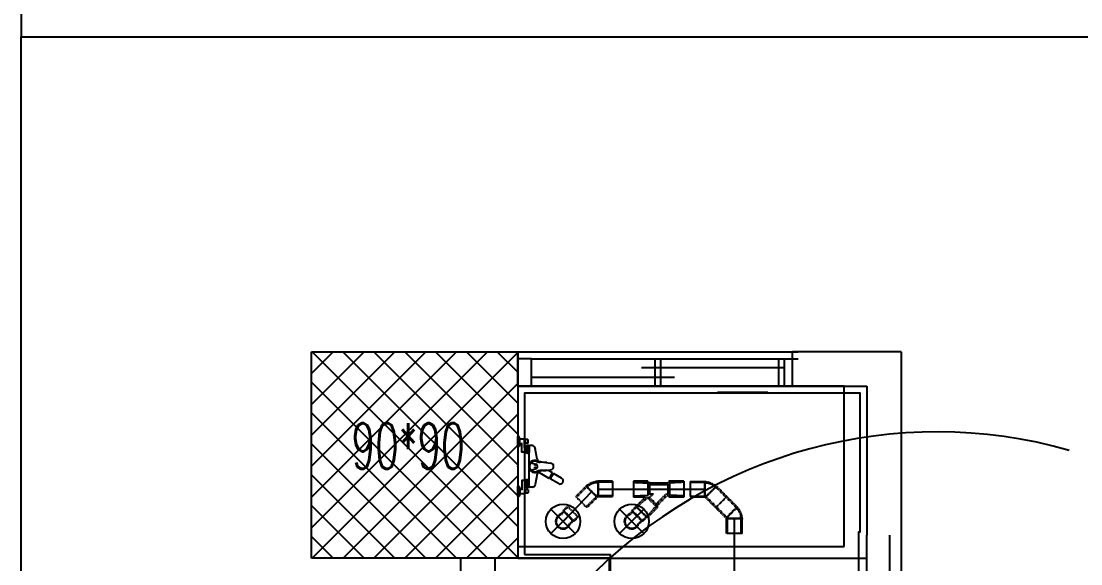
# Model space of a CAD drawing. Header units: millimetres. Extents: x 0 to 887, y -3549 to 0.
# Drawn here: x 0 to 462.7, y -1040.7 to -803.9 of the extents above; entities that cross this region are included whole.
import ezdxf
from ezdxf.enums import TextEntityAlignment as Align

# ---------------------------------------------------------------- set-up
doc = ezdxf.new("R2010")
doc.units = ezdxf.units.MM
for name, pattern in [('02_(橋尚興華城後壁段)建築外部參考_TEST$0$CENTER', [2, 1.25, -0.25, 0.25, -0.25]), ('CENTER', [2, 1.25, -0.25, 0.25, -0.25]), ('DASHED', [19.05, 12.7, -6.35]), ('HIDDEN', [0.375, 0.25, -0.125])]:
    doc.linetypes.add(name, pattern=pattern)
for name, color, linetype in [('02_(橋尚興華城後壁段)建築外部參考_TEST$0$A_建築', 8, 'Continuous'), ('02_(橋尚興華城後壁段)建築外部參考_TEST$0$A_建築_衛浴', 8, 'Continuous'), ('02_(橋尚興華城後壁段)排水底板管路外部參考$0$P_排水_配管線_WP', 30, 'Continuous'), ('02_(橋尚興華城後壁段)結構外部參考_TEST$0$B_柱', 1, 'Continuous'), ('02_(橋尚興華城後壁段)結構外部參考_TEST$0$B_樑', 41, 'DASHED'), ('03-P-另件', 51, 'HIDDEN'), ('A-A建築底圖', 8, 'Continuous'), ('P_排水_底板_落水頭', 3, 'Continuous'), ('P_排水_立管_TXT', 7, 'Continuous'), ('TOILET', 9, 'Continuous')]:
    doc.layers.add(name, color=color, linetype=linetype)
doc.styles.add('SINGLE', font='txt.shx', dxfattribs={"width": 0.6, "bigfont": 'chineset.shx'})

# ---------------------------------------------------------------- blocks, each defined once
blk = doc.blocks.new('B004')
for p, q in [((-10.61, 10.61), (10.61, -10.61)), ((-10.61, -10.61), (10.61, 10.61))]:
    blk.add_line(p, q)
blk.add_circle((0, 0), 15)
blk = doc.blocks.new('pald050')
at = {"color": 0, "linetype": 'ByBlock'}
for p, q in [((-6, -3.3), (-6, 3.3)), ((-3.5, 3.3), (-6, 3.3)), ((-3.5, 3), (-6, 3)), ((-3.5, 3.3), (-3.2, 3)), ((-3.5, -3), (-3.5, 3)), ((-3.5, 3), (-3.2, 2.7)), ((-3.2, 3), (-1.37, 3)), ((-3.2, 2.7), (-1.31, 2.7)), ((-3.2, -2.7), (-3.2, 2.7)), ((-3.5, -3), (-6, -3)), ((-3.5, -3.3), (-6, -3.3)), ((-3.5, -3), (-3.2, -2.7)), ((-3.5, -3.3), (-3.2, -3)), ((-3.2, -2.7), (-1.31, -2.7)), ((-3.2, -3), (-1.37, -3))]:
    blk.add_line(p, q, dxfattribs=at)
for radius, start, end in [(3.3, 245.38, 114.62), (3, 244.1581, 115.8419)]:
    blk.add_arc((0, 0), radius, start, end, dxfattribs=at)
blk = doc.blocks.new('*U64')
blk.add_blockref('pald050', (0, 0))
blk = doc.blocks.new('pbls050')
at = {"color": 0, "linetype": 'ByBlock'}
for p, q in [((3.25, 8.07), (-1.41, 3.41)), ((3.54, 7.78), (-0.92, 3.32)), ((8.07, 3.25), (3.25, 8.07)), ((-8, 3.41), (-1.41, 3.41)), ((-8, -3.41), (-8, 3.41)), ((-8, 3), (-1.7, 3)), ((-1.7, 3), (-1.5, 2.8)), ((-1.7, -3), (-1.7, 3)), ((-1.5, -2.8), (-1.5, 2.8)), ((3.32, -0.92), (-0.92, 3.32)), ((-0.92, 3.32), (-0.92, 3.04)), ((3.04, -0.92), (-0.92, 3.04)), ((7.78, 3.54), (3.32, -0.92)), ((8.07, 3.25), (3.61, -1.21)), ((-8, -3), (-1.7, -3)), ((-8, -3.41), (-1.7, -3.41)), ((-1.7, -3), (-1.5, -2.8)), ((3.32, -0.92), (3.04, -0.92))]:
    blk.add_line(p, q, dxfattribs=at)
for centre, radius, start, end in [((-1.28, 3.09), 0.365, 233.1364, 351.8636), ((-2.47, 5.97), 9.41, 274.7115, 310.2885), ((-1.34, 3.23), 6.03, 268.465, 316.535)]:
    blk.add_arc(centre, radius, start, end, dxfattribs=at)
blk = doc.blocks.new('*U49')
blk.add_blockref('pbls050', (0, 0))
blk = doc.blocks.new('pbyt050')
at = {"color": 0, "linetype": 'ByBlock'}
for p, q in [((-7.57, 12.52), (-12.52, 7.57)), ((-7.92, 12.16), (-3.68, 7.5)), ((-3.11, 8.06), (-7.57, 12.52)), ((-8.45, 3.5), (-12.52, 7.57)), ((-12.16, 7.92), (-7.5, 3.68)), ((-3.68, 7.5), (-7.5, 3.68)), ((-3.68, 6.5), (-6.5, 3.68)), ((-3.68, 7.5), (-3.68, 6.5)), ((-3.68, 6.5), (0.83, 1.99)), ((-3.11, 8.06), (-3.11, 7.06)), ((-3.11, 7.06), (1.16, 2.79)), ((-13.6, -3.5), (-13.6, 3.5)), ((-8.45, 3.5), (-13.6, 3.5)), ((-13.6, 3), (-7.3, 2.7)), ((-7.5, 3.68), (-6.5, 3.68)), ((-7.3, -2.7), (-7.3, 2.7)), ((-7.3, 2.7), (-6.59, 1.99)), ((-6.59, 1.99), (-4.81, 1.99)), ((-6.59, -1.99), (-6.59, 1.99)), ((-6.5, 3.68), (-4.81, 1.99)), ((0.83, 1.99), (1.39, 1.99)), ((1.16, 2.79), (1.39, 2.79)), ((2.1, 3.5), (1.39, 2.79)), ((2.1, 2.7), (1.39, 1.99)), ((1.39, -1.99), (1.39, 1.99)), ((8.4, 3.5), (2.1, 3.5)), ((8.4, 3), (2.1, 2.7)), ((2.1, -2.7), (2.1, 2.7)), ((8.4, -3.5), (8.4, 3.5)), ((-13.6, -3), (-7.3, -2.7)), ((-7.3, -3.5), (-13.6, -3.5)), ((-7.3, -2.7), (-6.59, -1.99)), ((-7.3, -3.5), (-6.59, -2.79)), ((-6.59, -1.99), (1.39, -1.99)), ((-6.59, -2.79), (1.39, -2.79)), ((2.1, -2.7), (1.39, -1.99)), ((2.1, -3.5), (1.39, -2.79)), ((8.4, -3), (2.1, -2.7)), ((8.4, -3.5), (2.1, -3.5))]:
    blk.add_line(p, q, dxfattribs=at)
blk = doc.blocks.new('*U255')
blk.add_blockref('pbyt050', (0, 0))

msp = doc.modelspace()

# ---------------------------------------------------------------- linework, layer by layer
at = {"color": 141, "true_color": 0xadddf7}
for points in [[(0, -810.69), (881.02, -810.69), (881.02, -709.77), (0, -709.77)], [(0, -810.69), (881.02, -810.69), (881.02, -1419.54), (0, -1419.54)]]:
    msp.add_lwpolyline(points, close=True, dxfattribs=at)
at = {"color": 1}
msp.add_arc((399.77, -1195.61), 212.49, 74.2007, 136.0565, dxfattribs=at)
at = {"layer": '02_(橋尚興華城後壁段)建築外部參考_TEST$0$A_建築'}
for p, q in [((126.78, -1038.16), (126.78, -948.16)), ((126.78, -948.16), (216.78, -948.16)), ((126.78, -1038.16), (126.78, -948.16)), ((126.78, -948.16), (216.78, -948.16)), ((216.78, -948.16), (216.78, -1038.16)), ((216.78, -948.16), (339.28, -948.16)), ((216.78, -948.16), (216.78, -1038.16)), ((216.78, -963.16), (216.78, -948.16)), ((216.78, -948.16), (336.78, -948.16)), ((384.28, -948.16), (336.78, -948.16)), ((336.78, -963.16), (336.78, -948.16)), ((384.28, -948.16), (336.78, -948.16)), ((336.78, -963.16), (336.78, -948.16)), ((384.28, -948.16), (384.28, -1013.16)), ((384.28, -948.16), (384.28, -1265.66)), ((222.78, -951.16), (216.78, -951.16)), ((222.78, -951.16), (216.78, -951.16)), ((222.78, -963.16), (222.78, -951.16)), ((222.78, -951.16), (333.28, -951.16)), ((222.78, -963.16), (222.78, -951.16)), ((222.78, -951.16), (330.78, -951.16)), ((276.78, -963.16), (276.78, -951.16)), ((279.28, -963.16), (279.28, -951.16)), ((330.78, -963.16), (330.78, -951.16)), ((330.78, -951.16), (336.78, -951.16)), ((333.28, -963.16), (333.28, -951.16)), ((333.28, -951.16), (339.28, -951.16)), ((330.78, -955.16), (270.78, -955.16)), ((333.28, -955.16), (273.28, -955.16)), ((222.78, -959.16), (285.28, -959.16)), ((222.78, -959.16), (282.78, -959.16)), ((216.78, -963.16), (339.28, -963.16)), ((216.78, -963.16), (222.78, -963.16)), ((359.28, -963.16), (216.78, -963.16)), ((216.78, -963.16), (216.78, -1033.16)), ((216.78, -963.16), (336.78, -963.16)), ((216.78, -963.16), (222.78, -963.16)), ((359.28, -963.16), (216.78, -963.16)), ((216.78, -963.16), (216.78, -1033.16)), ((222.78, -963.16), (333.28, -963.16)), ((222.78, -963.16), (330.78, -963.16)), ((336.78, -963.16), (330.78, -963.16)), ((339.28, -963.16), (333.28, -963.16)), ((336.78, -963.16), (369.28, -963.16)), ((336.78, -963.16), (369.28, -963.16)), ((359.28, -1033.16), (359.28, -963.16)), ((359.28, -1033.16), (359.28, -963.16)), ((369.28, -963.16), (369.28, -1028.16)), ((369.28, -963.16), (369.28, -1028.16)), ((369.28, -1265.66), (369.28, -1028.16)), ((369.28, -1265.66), (369.28, -1028.16)), ((379.28, -1265.66), (379.28, -1028.16)), ((379.28, -1265.66), (379.28, -1028.16)), ((216.78, -1033.16), (359.28, -1033.16)), ((216.78, -1033.16), (359.28, -1033.16)), ((216.78, -1038.16), (126.78, -1038.16)), ((216.78, -1038.16), (126.78, -1038.16)), ((191.78, -1038.16), (191.78, -1265.66)), ((191.78, -1038.16), (191.78, -1265.66)), ((206.78, -1038.16), (206.78, -1265.66)), ((206.78, -1038.16), (206.78, -1265.66)), ((216.78, -1038.16), (369.28, -1038.16)), ((216.78, -1038.16), (369.28, -1038.16)), ((256.78, -1038.16), (256.78, -1105.16)), ((256.78, -1038.16), (256.78, -1105.16))]:
    msp.add_line(p, q, dxfattribs=at)
at = {"layer": '02_(橋尚興華城後壁段)建築外部參考_TEST$0$A_建築', "linetype": 'Continuous', "ltscale": 0.8}
for p, q in [((126.78, -957.64), (136.25, -948.16)), ((126.78, -971.11), (149.72, -948.16)), ((126.78, -984.58), (163.19, -948.16)), ((126.78, -998.05), (176.67, -948.16)), ((126.78, -1011.52), (190.14, -948.16)), ((126.78, -1024.99), (203.61, -948.16)), ((216.78, -1037.9), (127.04, -948.16)), ((127.08, -1038.16), (216.78, -948.46)), ((216.78, -1024.43), (140.51, -948.16)), ((216.78, -1010.96), (153.98, -948.16)), ((216.78, -997.49), (167.45, -948.16)), ((216.78, -984.02), (180.92, -948.16)), ((216.78, -970.55), (194.39, -948.16)), ((216.78, -957.08), (207.86, -948.16)), ((203.57, -1038.16), (126.78, -961.37)), ((140.55, -1038.16), (216.78, -961.93)), ((190.1, -1038.16), (126.78, -974.84)), ((154.02, -1038.16), (216.78, -975.4)), ((176.63, -1038.16), (126.78, -988.31)), ((167.49, -1038.16), (216.78, -988.87)), ((163.16, -1038.16), (126.78, -1001.78)), ((180.96, -1038.16), (216.78, -1002.34)), ((149.69, -1038.16), (126.78, -1015.25)), ((194.43, -1038.16), (216.78, -1015.81)), ((136.22, -1038.16), (126.78, -1028.72)), ((207.9, -1038.16), (216.78, -1029.28))]:
    msp.add_line(p, q, dxfattribs=at)
at = {"layer": '02_(橋尚興華城後壁段)建築外部參考_TEST$0$A_建築', "ltscale": 0.8}
msp.add_line((256.78, -1038.16), (206.78, -1038.16), dxfattribs=at)
msp.add_line((256.78, -1038.16), (206.78, -1038.16), dxfattribs=at)
at = {"layer": '02_(橋尚興華城後壁段)建築外部參考_TEST$0$A_建築'}
msp.add_point((216.78, -998.16), dxfattribs=at)
at = {"layer": '02_(橋尚興華城後壁段)建築外部參考_TEST$0$A_建築_衛浴'}
for p, q in [((216.78, -989.48), (216.78, -985.05)), ((217.3, -985.05), (216.78, -985.05)), ((217.37, -989.45), (217.37, -985.08)), ((217.76, -986.23), (217.39, -985.12)), ((217.3, -989.48), (216.78, -989.48)), ((217.76, -988.3), (217.39, -989.41)), ((217.76, -988.3), (217.76, -986.23)), ((219.73, -986.23), (217.76, -986.23)), ((217.76, -988.3), (217.76, -986.23)), ((218.06, -988.3), (217.76, -988.3)), ((218.55, -991.9), (218.55, -987.82)), ((220.13, -986.31), (219.83, -986.31)), ((219.83, -989.91), (219.83, -986.33)), ((220.13, -988.22), (219.83, -988.22)), ((220.13, -988.22), (220.13, -986.31)), ((221.26, -986.47), (220.13, -986.47)), ((221.26, -988.07), (220.13, -988.07)), ((220.55, -989.34), (220.32, -989.34)), ((220.55, -992.15), (220.55, -989.19)), ((220.55, -989.34), (220.55, -992)), ((221.26, -986.47), (221.36, -986.57)), ((221.36, -987.97), (221.26, -988.07)), ((221.36, -987.97), (221.26, -988.07)), ((221.36, -987.97), (221.36, -986.57)), ((221.73, -989.19), (221.73, -989.66)), ((221.83, -989.66), (221.73, -989.66)), ((221.83, -997.15), (221.83, -989.29)), ((221.83, -989.66), (221.83, -991.68)), ((223.04, -989.1), (222.03, -989.1)), ((220.47, -992), (218.65, -992)), ((221.83, -991.68), (221.73, -991.68)), ((221.73, -991.68), (221.73, -992.15)), ((225.33, -994.97), (224.49, -990.31)), ((221.83, -1007.02), (221.83, -999.16)), ((222.61, -999.78), (224.81, -999.1)), ((230.6, -1003.39), (231.03, -1002.82)), ((230.99, -1003.62), (231.43, -1003.05)), ((231.03, -1002.82), (231.29, -1002.2)), ((231.29, -1002.2), (231.76, -1001.6)), ((231.43, -1003.05), (231.68, -1002.42)), ((231.68, -1002.42), (232.16, -1001.83)), ((231.76, -1001.6), (231.98, -1001)), ((232.16, -1001.83), (232.37, -1001.23)), ((221.83, -1004.63), (221.73, -1004.63)), ((221.83, -1006.65), (221.73, -1006.65))]:
    msp.add_line(p, q, dxfattribs=at)
at = {"layer": '02_(橋尚興華城後壁段)建築外部參考_TEST$0$A_建築_衛浴', "linetype": 'Continuous'}
for p, q in [((222.6, -996.55), (222.28, -996.55)), ((222.28, -996.55), (222.59, -996.55)), ((222.28, -996.55), (222.6, -996.55)), ((222.59, -996.55), (224.81, -997.21)), ((229.51, -996.51), (226.59, -996.31)), ((228.03, -996.3), (231.17, -996.69)), ((222.61, -999.78), (222.29, -999.78)), ((225.33, -1001.34), (224.49, -1006)), ((230.6, -1003.39), (225.63, -1000.52)), ((229.51, -999.8), (226.59, -1000.01)), ((228.03, -1000.02), (231.17, -999.62)), ((231.98, -1001), (229.87, -999.79)), ((234.57, -1005.68), (230.99, -1003.62)), ((235.95, -1003.29), (232.37, -1001.23)), ((216.78, -1011.26), (216.78, -1006.83)), ((217.3, -1006.83), (216.78, -1006.83)), ((217.37, -1011.23), (217.37, -1006.86)), ((217.76, -1008.01), (217.39, -1006.9)), ((217.76, -1008.01), (217.76, -1010.08)), ((217.76, -1010.08), (217.76, -1008.01)), ((218.06, -1008.01), (217.76, -1008.01)), ((218.55, -1004.41), (218.55, -1008.5)), ((220.55, -1004.31), (218.65, -1004.31)), ((219.83, -1006.41), (219.83, -1009.98)), ((220.13, -1008.09), (219.83, -1008.09)), ((220.13, -1008.09), (220.13, -1010)), ((221.26, -1008.25), (220.13, -1008.25)), ((220.55, -1006.97), (220.32, -1006.97)), ((220.55, -1004.16), (220.55, -1007.12)), ((221.36, -1008.35), (221.26, -1008.25)), ((221.36, -1008.35), (221.26, -1008.25)), ((221.36, -1008.35), (221.36, -1009.75)), ((221.73, -1004.63), (221.73, -1004.16)), ((221.73, -1007.12), (221.73, -1006.65)), ((223.04, -1007.22), (222.03, -1007.22)), ((224.93, -1004.03), (224.93, -1004.03)), ((217.3, -1011.26), (216.78, -1011.26)), ((217.76, -1010.08), (217.39, -1011.19)), ((219.73, -1010.08), (217.76, -1010.08)), ((220.13, -1010), (219.83, -1010)), ((221.26, -1009.85), (220.13, -1009.85)), ((221.26, -1009.85), (221.36, -1009.75))]:
    msp.add_line(p, q, dxfattribs=at)
for centre in [(221.19, -990.67), (221.19, -1005.64)]:
    msp.add_circle(centre, 0.521, dxfattribs=at)
at = {"layer": '02_(橋尚興華城後壁段)建築外部參考_TEST$0$A_建築_衛浴', "linetype": '02_(橋尚興華城後壁段)建築外部參考_TEST$0$CENTER'}
for centre in [(224.45, -997.66), (224.45, -998.65)]:
    msp.add_circle(centre, 0.148, dxfattribs=at)
at = {"layer": '02_(橋尚興華城後壁段)建築外部參考_TEST$0$A_建築_衛浴'}
for centre, radius, start, end in [((217.3, -985.15), 0.0985, 18.4349, 90), ((217.3, -989.38), 0.0985, 270, 341.5651), ((218.06, -988.79), 0.492, 0, 90), ((219.73, -986.33), 0.0985, 0, 90), ((220.32, -988.85), 0.492, 180, 270), ((221.14, -990.16), 1.13, 58.551, 121.449), ((222.03, -989.29), 0.197, 90, 180), ((223.04, -990.57), 1.48, 10.2135, 90), ((218.65, -991.9), 0.0985, 180, 270), ((221.14, -991.18), 1.13, 238.551, 301.449), ((224.29, -998.16), 2.66, 71.3616, 180), ((229.86, -981.64), 14.77, 251.3616, 262.8678), ((228.24, -994.45), 2.95, 190.2135, 206.8849)]:
    msp.add_arc(centre, radius, start, end, dxfattribs=at)
at = {"layer": '02_(橋尚興華城後壁段)建築外部參考_TEST$0$A_建築_衛浴', "linetype": 'Continuous'}
for centre, radius, start, end in [((220.89, -989.6), 0.221, 148.5322, 180), ((220.89, -989.6), 0.221, 180, 211.4678), ((221.01, -989.68), 0.362, 124.0897, 148.5322), ((221.01, -989.53), 0.362, 211.4678, 235.9103), ((221.09, -989.8), 0.503, 105.66, 124.0897), ((221.09, -989.41), 0.503, 235.9103, 254.34), ((221.14, -989.98), 0.696, 90, 105.66), ((221.14, -989.23), 0.696, 254.34, 270), ((221.14, -989.98), 0.696, 74.34, 90), ((221.14, -989.23), 0.696, 270, 285.66), ((221.19, -989.8), 0.503, 55.9103, 74.34), ((221.19, -989.41), 0.503, 285.66, 304.0897), ((221.27, -989.68), 0.362, 31.4678, 55.9103), ((221.27, -989.53), 0.362, 304.0897, 328.5322), ((221.39, -989.6), 0.221, 360, 31.4678), ((221.39, -989.6), 0.221, 328.5322, 0), ((220.89, -991.74), 0.221, 148.5322, 180), ((220.89, -991.74), 0.221, 180, 211.4678), ((221.01, -991.81), 0.362, 124.0897, 148.5322), ((221.01, -991.66), 0.362, 211.4678, 235.9103), ((221.09, -991.93), 0.503, 105.66, 124.0897), ((221.09, -991.55), 0.503, 235.9103, 254.34), ((221.14, -992.11), 0.696, 90, 105.66), ((221.14, -991.36), 0.696, 254.34, 270), ((221.14, -992.11), 0.696, 74.34, 90), ((221.14, -991.36), 0.696, 270, 285.66), ((221.19, -991.93), 0.503, 55.9103, 74.34), ((221.19, -991.55), 0.503, 285.66, 304.0897), ((221.27, -991.81), 0.362, 31.4678, 55.9103), ((221.27, -991.66), 0.362, 304.0897, 328.5322), ((221.39, -991.74), 0.221, 360, 31.4678), ((221.39, -991.74), 0.221, 328.5322, 0), ((224.29, -998.16), 2.66, 180, 289.6058), ((224.29, -998.16), 2.57, 141.3598, 219.021), ((224.29, -998.16), 2.33, 136.4517, 223.993), ((224.29, -998.16), 2.34, 68.6199, 136.5996), ((224.52, -998.16), 0.985, 0, 73.3178), ((224.52, -998.16), 0.985, 287.0842, 0), ((226.94, -991.39), 4.92, 248.6199, 265.9362), ((230.99, -998.16), 1.48, 0, 82.8678), ((230.99, -998.16), 1.48, 277.1322, 0), ((224.29, -998.16), 2.34, 223.4004, 291.3801), ((229.86, -1014.67), 14.77, 97.1322, 108.6384), ((226.94, -1004.92), 4.92, 94.0638, 111.3801), ((228.24, -1001.86), 2.95, 153.1151, 169.7865), ((235.26, -1004.49), 1.38, 240, 60), ((217.3, -1006.93), 0.0985, 18.4349, 90), ((218.06, -1007.52), 0.492, 270, 0), ((218.65, -1004.41), 0.0985, 90, 180), ((220.32, -1007.46), 0.492, 90, 180), ((221.14, -1005.13), 1.13, 58.551, 121.449), ((221.14, -1006.15), 1.13, 238.551, 301.449), ((220.89, -1004.58), 0.221, 148.5322, 180), ((220.89, -1004.58), 0.221, 180, 211.4678), ((220.89, -1006.71), 0.221, 148.5322, 180), ((220.89, -1006.71), 0.221, 180, 211.4678), ((221.01, -1004.65), 0.362, 124.0897, 148.5322), ((221.01, -1004.5), 0.362, 211.4678, 235.9103), ((221.01, -1006.78), 0.362, 124.0897, 148.5322), ((221.01, -1006.63), 0.362, 211.4678, 235.9103), ((221.09, -1004.77), 0.503, 105.66, 124.0897), ((221.09, -1004.38), 0.503, 235.9103, 254.34), ((221.09, -1006.9), 0.503, 105.66, 124.0897), ((221.09, -1006.52), 0.503, 235.9103, 254.34), ((221.14, -1004.95), 0.696, 90, 105.66), ((221.14, -1004.2), 0.696, 254.34, 270), ((221.14, -1007.08), 0.696, 90, 105.66), ((221.14, -1006.33), 0.696, 254.34, 270), ((221.14, -1004.95), 0.696, 74.34, 90), ((221.14, -1004.2), 0.696, 270, 285.66), ((221.14, -1007.08), 0.696, 74.34, 90), ((221.14, -1006.33), 0.696, 270, 285.66), ((221.19, -1004.77), 0.503, 55.9103, 74.34), ((221.19, -1004.38), 0.503, 285.66, 304.0897), ((221.19, -1006.9), 0.503, 55.9103, 74.34), ((221.19, -1006.52), 0.503, 285.66, 304.0897), ((221.27, -1004.65), 0.362, 31.4678, 55.9103), ((221.27, -1004.5), 0.362, 304.0897, 328.5322), ((221.27, -1006.78), 0.362, 31.4678, 55.9103), ((221.27, -1006.63), 0.362, 304.0897, 328.5322), ((221.39, -1004.58), 0.221, 360, 31.4678), ((221.39, -1004.58), 0.221, 328.5322, 0), ((221.39, -1006.71), 0.221, 360, 31.4678), ((221.39, -1006.71), 0.221, 328.5322, 0), ((222.03, -1007.02), 0.197, 180, 270), ((223.04, -1005.74), 1.48, 270, 349.7865), ((217.3, -1011.16), 0.0985, 270, 341.5651), ((219.73, -1009.98), 0.0985, 270, 0)]:
    msp.add_arc(centre, radius, start, end, dxfattribs=at)
at = {"layer": '02_(橋尚興華城後壁段)建築外部參考_TEST$0$A_建築_衛浴'}
msp.add_point((216.78, -998.16), dxfattribs=at)
at = {"layer": '02_(橋尚興華城後壁段)排水底板管路外部參考$0$P_排水_配管線_WP'}
for p, q in [((251.73, -1008.07), (298.33, -1008.07)), ((236.62, -1022.16), (249.17, -1009.13)), ((311.35, -1021.11), (311.35, -1164.67))]:
    msp.add_line(p, q, dxfattribs=at)
at = {"layer": '02_(橋尚興華城後壁段)結構外部參考_TEST$0$B_柱'}
for p, q in [((126.78, -948.16), (216.78, -948.16)), ((126.78, -1038.16), (126.78, -948.16)), ((216.78, -948.16), (216.78, -1038.16)), ((216.78, -1038.16), (126.78, -1038.16))]:
    msp.add_line(p, q, dxfattribs=at)
at = {"layer": '02_(橋尚興華城後壁段)結構外部參考_TEST$0$B_樑'}
msp.add_line((206.78, -1038.16), (206.78, -1265.66), dxfattribs=at)
at = {"layer": 'A-A建築底圖', "ltscale": 0.8}
msp.add_lwpolyline([(219.78, -1036.66), (257.18, -1036.66), (257.18, -1104.46), (208.28, -1104.46), (208.28, -1255.26), (365.78, -1255.26), (365.78, -1026.66), (366.28, -1026.66), (366.28, -966.16), (219.78, -966.16)], close=True, dxfattribs=at)
at = {"layer": 'P_排水_立管_TXT'}
msp.add_line((325.98, -965.96), (303.98, -965.96), dxfattribs=at)
at = {"layer": 'TOILET'}
for p, q in [((216.78, -989.48), (216.78, -985.05)), ((217.3, -985.05), (216.78, -985.05)), ((217.37, -989.45), (217.37, -985.08)), ((217.76, -986.23), (217.39, -985.12)), ((217.3, -989.48), (216.78, -989.48)), ((217.76, -988.3), (217.39, -989.41)), ((217.76, -988.3), (217.76, -986.23)), ((219.73, -986.23), (217.76, -986.23)), ((217.76, -988.3), (217.76, -986.23)), ((218.06, -988.3), (217.76, -988.3)), ((218.55, -991.9), (218.55, -987.82)), ((220.13, -986.31), (219.83, -986.31)), ((219.83, -989.91), (219.83, -986.33)), ((220.13, -988.22), (219.83, -988.22)), ((220.13, -988.22), (220.13, -986.31)), ((221.26, -986.47), (220.13, -986.47)), ((221.26, -988.07), (220.13, -988.07)), ((220.55, -989.34), (220.32, -989.34)), ((220.55, -992.15), (220.55, -989.19)), ((220.55, -989.34), (220.55, -992)), ((221.26, -986.47), (221.36, -986.57)), ((221.36, -987.97), (221.26, -988.07)), ((221.36, -987.97), (221.26, -988.07)), ((221.36, -987.97), (221.36, -986.57)), ((221.73, -989.19), (221.73, -989.66)), ((221.83, -989.66), (221.73, -989.66)), ((221.83, -997.15), (221.83, -989.29)), ((221.83, -989.66), (221.83, -991.68)), ((223.04, -989.1), (222.03, -989.1)), ((220.47, -992), (218.65, -992)), ((221.83, -991.68), (221.73, -991.68)), ((221.73, -991.68), (221.73, -992.15)), ((225.33, -994.97), (224.49, -990.31)), ((221.83, -1007.02), (221.83, -999.16)), ((222.61, -999.78), (224.81, -999.1)), ((230.6, -1003.39), (231.03, -1002.82)), ((230.99, -1003.62), (231.43, -1003.05)), ((231.03, -1002.82), (231.29, -1002.2)), ((231.29, -1002.2), (231.76, -1001.6)), ((231.43, -1003.05), (231.68, -1002.42)), ((231.68, -1002.42), (232.16, -1001.83)), ((231.76, -1001.6), (231.98, -1001)), ((232.16, -1001.83), (232.37, -1001.23)), ((221.83, -1004.63), (221.73, -1004.63)), ((221.83, -1006.65), (221.73, -1006.65))]:
    msp.add_line(p, q, dxfattribs=at)
at = {"layer": 'TOILET', "linetype": 'Continuous'}
for p, q in [((222.6, -996.55), (222.28, -996.55)), ((222.28, -996.55), (222.59, -996.55)), ((222.28, -996.55), (222.6, -996.55)), ((222.59, -996.55), (224.81, -997.21)), ((229.51, -996.51), (226.59, -996.31)), ((228.03, -996.3), (231.17, -996.69)), ((222.61, -999.78), (222.29, -999.78)), ((225.33, -1001.34), (224.49, -1006)), ((230.6, -1003.39), (225.63, -1000.52)), ((229.51, -999.8), (226.59, -1000.01)), ((228.03, -1000.02), (231.17, -999.62)), ((231.98, -1001), (229.87, -999.79)), ((234.57, -1005.68), (230.99, -1003.62)), ((235.95, -1003.29), (232.37, -1001.23)), ((216.78, -1011.26), (216.78, -1006.83)), ((217.3, -1006.83), (216.78, -1006.83)), ((217.37, -1011.23), (217.37, -1006.86)), ((217.76, -1008.01), (217.39, -1006.9)), ((217.76, -1008.01), (217.76, -1010.08)), ((217.76, -1010.08), (217.76, -1008.01)), ((218.06, -1008.01), (217.76, -1008.01)), ((218.55, -1004.41), (218.55, -1008.5)), ((220.55, -1004.31), (218.65, -1004.31)), ((219.83, -1006.41), (219.83, -1009.98)), ((220.13, -1008.09), (219.83, -1008.09)), ((220.13, -1008.09), (220.13, -1010)), ((221.26, -1008.25), (220.13, -1008.25)), ((220.55, -1006.97), (220.32, -1006.97)), ((220.55, -1004.16), (220.55, -1007.12)), ((221.36, -1008.35), (221.26, -1008.25)), ((221.36, -1008.35), (221.26, -1008.25)), ((221.36, -1008.35), (221.36, -1009.75)), ((221.73, -1004.63), (221.73, -1004.16)), ((221.73, -1007.12), (221.73, -1006.65)), ((223.04, -1007.22), (222.03, -1007.22)), ((224.93, -1004.03), (224.93, -1004.03)), ((217.3, -1011.26), (216.78, -1011.26)), ((217.76, -1010.08), (217.39, -1011.19)), ((219.73, -1010.08), (217.76, -1010.08)), ((220.13, -1010), (219.83, -1010)), ((221.26, -1009.85), (220.13, -1009.85)), ((221.26, -1009.85), (221.36, -1009.75))]:
    msp.add_line(p, q, dxfattribs=at)
for centre in [(221.19, -990.67), (221.19, -1005.64)]:
    msp.add_circle(centre, 0.521, dxfattribs=at)
at = {"layer": 'TOILET', "linetype": 'CENTER'}
for centre in [(224.45, -997.66), (224.45, -998.65)]:
    msp.add_circle(centre, 0.148, dxfattribs=at)
at = {"layer": 'TOILET'}
for centre, radius, start, end in [((217.3, -985.15), 0.0985, 18.4349, 90), ((217.3, -989.38), 0.0985, 270, 341.5651), ((218.06, -988.79), 0.492, 0, 90), ((219.73, -986.33), 0.0985, 0, 90), ((220.32, -988.85), 0.492, 180, 270), ((221.14, -990.16), 1.13, 58.551, 121.449), ((222.03, -989.29), 0.197, 90, 180), ((223.04, -990.57), 1.48, 10.2135, 90), ((218.65, -991.9), 0.0985, 180, 270), ((221.14, -991.18), 1.13, 238.551, 301.449), ((224.29, -998.16), 2.66, 71.3616, 180), ((229.86, -981.64), 14.77, 251.3616, 262.8678), ((228.24, -994.45), 2.95, 190.2135, 206.8849)]:
    msp.add_arc(centre, radius, start, end, dxfattribs=at)
at = {"layer": 'TOILET', "linetype": 'Continuous'}
for centre, radius, start, end in [((220.89, -989.6), 0.221, 148.5322, 180), ((220.89, -989.6), 0.221, 180, 211.4678), ((221.01, -989.68), 0.362, 124.0897, 148.5322), ((221.01, -989.53), 0.362, 211.4678, 235.9103), ((221.09, -989.8), 0.503, 105.66, 124.0897), ((221.09, -989.41), 0.503, 235.9103, 254.34), ((221.14, -989.98), 0.696, 90, 105.66), ((221.14, -989.23), 0.696, 254.34, 270), ((221.14, -989.98), 0.696, 74.34, 90), ((221.14, -989.23), 0.696, 270, 285.66), ((221.19, -989.8), 0.503, 55.9103, 74.34), ((221.19, -989.41), 0.503, 285.66, 304.0897), ((221.27, -989.68), 0.362, 31.4678, 55.9103), ((221.27, -989.53), 0.362, 304.0897, 328.5322), ((221.39, -989.6), 0.221, 0, 31.4678), ((221.39, -989.6), 0.221, 328.5322, 0), ((220.89, -991.74), 0.221, 148.5322, 180), ((220.89, -991.74), 0.221, 180, 211.4678), ((221.01, -991.81), 0.362, 124.0897, 148.5322), ((221.01, -991.66), 0.362, 211.4678, 235.9103), ((221.09, -991.93), 0.503, 105.66, 124.0897), ((221.09, -991.55), 0.503, 235.9103, 254.34), ((221.14, -992.11), 0.696, 90, 105.66), ((221.14, -991.36), 0.696, 254.34, 270), ((221.14, -992.11), 0.696, 74.34, 90), ((221.14, -991.36), 0.696, 270, 285.66), ((221.19, -991.93), 0.503, 55.9103, 74.34), ((221.19, -991.55), 0.503, 285.66, 304.0897), ((221.27, -991.81), 0.362, 31.4678, 55.9103), ((221.27, -991.66), 0.362, 304.0897, 328.5322), ((221.39, -991.74), 0.221, 0, 31.4678), ((221.39, -991.74), 0.221, 328.5322, 0), ((224.29, -998.16), 2.66, 180, 289.6058), ((224.29, -998.16), 2.57, 141.3598, 219.021), ((224.29, -998.16), 2.33, 136.4517, 223.993), ((224.29, -998.16), 2.34, 68.6199, 136.5996), ((224.52, -998.16), 0.985, 0, 73.3178), ((224.52, -998.16), 0.985, 287.0842, 0), ((226.94, -991.39), 4.92, 248.6199, 265.9362), ((230.99, -998.16), 1.48, 0, 82.8678), ((230.99, -998.16), 1.48, 277.1322, 0), ((224.29, -998.16), 2.34, 223.4004, 291.3801), ((229.86, -1014.67), 14.77, 97.1322, 108.6384), ((226.94, -1004.92), 4.92, 94.0638, 111.3801), ((228.24, -1001.86), 2.95, 153.1151, 169.7865), ((235.26, -1004.49), 1.38, 240, 60), ((217.3, -1006.93), 0.0985, 18.4349, 90), ((218.06, -1007.52), 0.492, 270, 0), ((218.65, -1004.41), 0.0985, 90, 180), ((220.32, -1007.46), 0.492, 90, 180), ((221.14, -1005.13), 1.13, 58.551, 121.449), ((221.14, -1006.15), 1.13, 238.551, 301.449), ((220.89, -1004.58), 0.221, 148.5322, 180), ((220.89, -1004.58), 0.221, 180, 211.4678), ((220.89, -1006.71), 0.221, 148.5322, 180), ((220.89, -1006.71), 0.221, 180, 211.4678), ((221.01, -1004.65), 0.362, 124.0897, 148.5322), ((221.01, -1004.5), 0.362, 211.4678, 235.9103), ((221.01, -1006.78), 0.362, 124.0897, 148.5322), ((221.01, -1006.63), 0.362, 211.4678, 235.9103), ((221.09, -1004.77), 0.503, 105.66, 124.0897), ((221.09, -1004.38), 0.503, 235.9103, 254.34), ((221.09, -1006.9), 0.503, 105.66, 124.0897), ((221.09, -1006.52), 0.503, 235.9103, 254.34), ((221.14, -1004.95), 0.696, 90, 105.66), ((221.14, -1004.2), 0.696, 254.34, 270), ((221.14, -1007.08), 0.696, 90, 105.66), ((221.14, -1006.33), 0.696, 254.34, 270), ((221.14, -1004.95), 0.696, 74.34, 90), ((221.14, -1004.2), 0.696, 270, 285.66), ((221.14, -1007.08), 0.696, 74.34, 90), ((221.14, -1006.33), 0.696, 270, 285.66), ((221.19, -1004.77), 0.503, 55.9103, 74.34), ((221.19, -1004.38), 0.503, 285.66, 304.0897), ((221.19, -1006.9), 0.503, 55.9103, 74.34), ((221.19, -1006.52), 0.503, 285.66, 304.0897), ((221.27, -1004.65), 0.362, 31.4678, 55.9103), ((221.27, -1004.5), 0.362, 304.0897, 328.5322), ((221.27, -1006.78), 0.362, 31.4678, 55.9103), ((221.27, -1006.63), 0.362, 304.0897, 328.5322), ((221.39, -1004.58), 0.221, 0, 31.4678), ((221.39, -1004.58), 0.221, 328.5322, 0), ((221.39, -1006.71), 0.221, 0, 31.4678), ((221.39, -1006.71), 0.221, 328.5322, 0), ((222.03, -1007.02), 0.197, 180, 270), ((223.04, -1005.74), 1.48, 270, 349.7865), ((217.3, -1011.16), 0.0985, 270, 341.5651), ((219.73, -1009.98), 0.0985, 270, 0)]:
    msp.add_arc(centre, radius, start, end, dxfattribs=at)
at = {"layer": 'TOILET'}
msp.add_point((216.78, -998.16), dxfattribs=at)

# ---------------------------------------------------------------- block references
at = {"layer": '03-P-另件'}
for name, p, rotation in [('*U49', (250.23, -1008.07), 180), ('*U64', (236.62, -1022.16), 224.9999999999975), ('*U64', (266.62, -1022.16), 224.9999999999999)]:
    msp.add_blockref(name, p, dxfattribs=dict(at, rotation=rotation))
at = {"layer": '03-P-另件', "xscale": -1}
for name, p, rotation in [('*U255', (280.91, -1008.07), 180), ('*U49', (300.03, -1008.09), 180), ('*U49', (311.35, -1019.41), 135.0000000000002)]:
    msp.add_blockref(name, p, dxfattribs=dict(at, rotation=rotation))
at = {"layer": 'P_排水_底板_落水頭', "ltscale": 0.8, "xscale": 0.5, "yscale": 0.5, "zscale": 0.5}
for p in [(236.62, -1022.16), (236.62, -1022.16), (266.62, -1022.16), (266.62, -1022.16)]:
    msp.add_blockref('B004', p, dxfattribs=at)

# ---------------------------------------------------------------- texts
at = {"layer": '02_(橋尚興華城後壁段)建築外部參考_TEST$0$A_建築', "style": 'SINGLE', "width": 0.6}
msp.add_text('90*90', height=20, dxfattribs=at).set_placement((144.26, -1005.26), align=Align.BOTTOM_LEFT)

doc.saveas('drawing.dxf')
